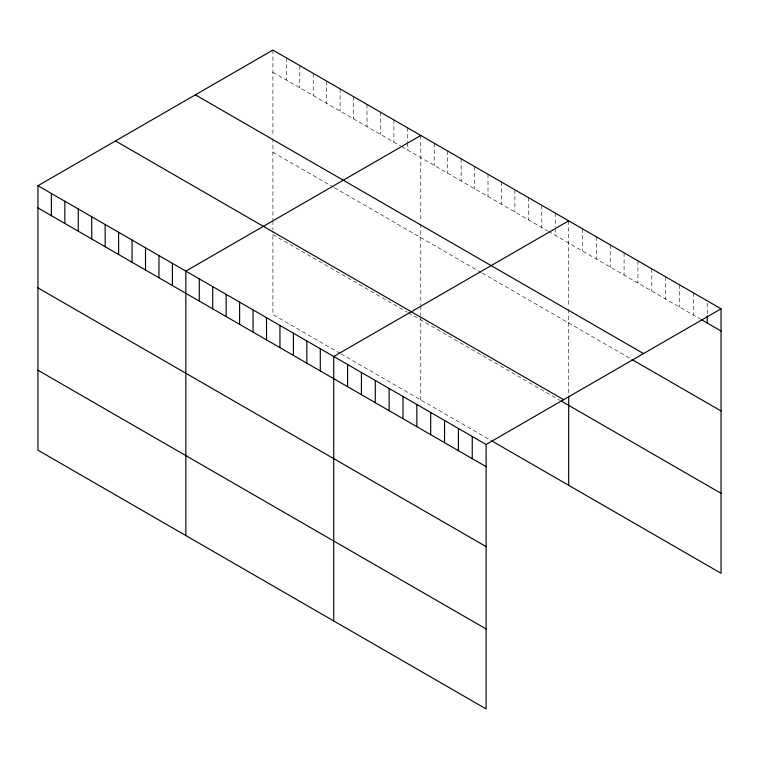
<?xml version="1.0" encoding="UTF-8"?>
<svg xmlns="http://www.w3.org/2000/svg" width="759" height="759" viewBox="0 0 759 759"><rect width="100%" height="100%" fill="white"/><g stroke="black" fill="none" stroke-linecap="round" stroke-linejoin="round"><path stroke-width="0.57" stroke-dasharray="3.79 2.85" d="M272.898 50.075L272.898 136.231M272.898 72.276L400.619 146.022M401.577 146.572L547.552 230.85M548.51 231.4L700.272 319.027M272.898 152.227L333.391 187.15M334.358 187.71L481.282 272.538M482.25 273.088L630.017 358.409M272.898 234.588L407.336 312.215M408.304 312.765L560.038 400.373M340.117 353.352L272.898 314.539L272.898 231.163M341.076 353.903L490.893 440.4M707.198 303.154L707.198 314.843M693.346 292.822L693.346 315.023M679.495 284.824L679.495 307.025M665.643 276.826L665.643 299.027M651.791 268.828L651.791 291.029M637.939 260.83L637.939 283.031M624.088 252.842L624.088 275.033M610.236 244.844L610.236 267.035M596.384 236.846L596.384 259.037M582.533 228.848L582.533 251.049M568.681 220.85L568.681 307.006M568.681 309.283L568.681 395.069M555.227 213.089L555.227 227.102M555.227 228.279L555.227 235.281M541.784 205.319L541.784 227.52M528.34 197.558L528.34 219.759M514.896 189.797L514.896 211.998M501.452 182.037L501.452 204.237M488.009 174.276L488.009 196.477M474.565 166.515L474.565 188.716M461.121 158.754L461.121 180.946M447.677 150.984L447.677 173.185M434.233 143.223L434.233 165.424M420.79 135.463L420.79 221.619M420.79 223.905L420.79 305.109M420.79 306.247L420.79 315.402M420.79 316.541L420.79 399.917M407.336 127.702L407.336 141.724M407.336 142.891L407.336 149.903M393.893 119.941L393.893 142.142M380.449 112.18L380.449 134.371M367.005 104.41L367.005 126.611M353.561 96.649L353.561 118.85M340.117 88.888L340.117 111.089M326.674 81.128L326.674 103.328M313.23 73.367L313.23 95.568M299.786 65.606L299.786 87.807M286.342 57.845L286.342 80.037M272.898 138.517L272.898 219.721M272.898 220.86L272.898 230.015"/><path stroke-width="1.14" d="M37.95 185.718L486.102 444.461L486.102 708.925L37.95 450.182L37.95 185.718L272.898 50.075L721.05 308.818L721.05 573.282L491.851 440.951M420.79 135.463L185.841 271.105L185.841 535.569M568.681 220.85L333.732 356.493L333.732 620.947M486.102 444.461L721.05 308.818M701.259 319.596L721.05 331.019M195.367 94.837L643.518 353.58M632 359.548L721.05 410.961M115.482 140.956L563.633 399.699M560.996 400.923L721.05 493.331M37.95 207.919L486.102 466.662M37.95 287.87L486.102 546.603M37.95 370.231L486.102 628.974M707.198 316.01L707.198 323.021M568.681 396.207L568.681 485.305M472.25 436.463L472.25 458.664M458.398 428.465L458.398 450.666M444.546 420.467L444.546 442.668M430.695 412.469L430.695 434.67M416.843 404.471L416.843 426.672M402.991 396.483L402.991 418.674M389.139 388.485L389.139 410.676M375.288 380.487L375.288 402.687M361.436 372.489L361.436 394.689M347.584 364.491L347.584 386.692M320.289 348.732L320.289 370.933M306.845 340.971L306.845 363.163M293.401 333.201L293.401 355.402M279.957 325.44L279.957 347.641M266.513 317.679L266.513 339.88M253.07 309.919L253.07 332.119M239.616 302.158L239.616 324.359M226.173 294.397L226.173 316.588M212.729 286.627L212.729 308.828M199.285 278.866L199.285 301.067M172.397 263.345L172.397 285.545M158.954 255.584L158.954 277.785M145.51 247.823L145.51 270.024M132.066 240.062L132.066 262.253M118.622 232.292L118.622 254.493M105.169 224.531L105.169 246.732M91.725 216.77L91.725 238.971M78.281 209.01L78.281 231.21M64.838 201.249L64.838 223.45M51.394 193.488L51.394 215.679"/></g></svg>
